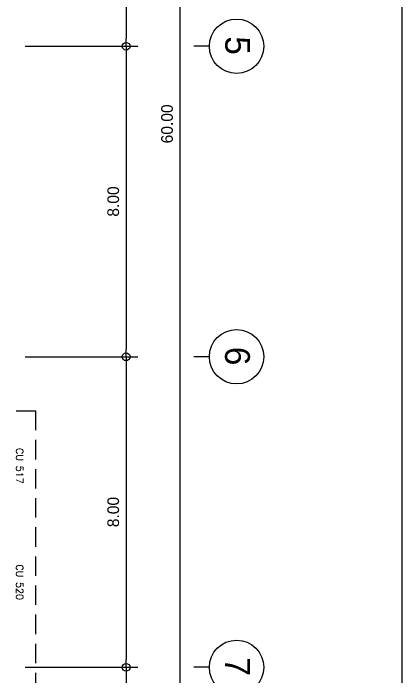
# Model space of a CAD drawing. Header units: millimetres. Extents: x -398 to 816, y -1 to 208.
# Drawn here: x 545.85 to 555.85, y 152.34 to 169.43 of the extents above; entities that cross this region are included whole.
import ezdxf
from ezdxf.enums import TextEntityAlignment as Align

# ---------------------------------------------------------------- set-up
doc = ezdxf.new("R2010")
doc.units = ezdxf.units.MM
doc.linetypes.add('DASHED', pattern=[0.75, 0.5, -0.25])
for name, color, linetype in [('AA_Dim', 6, 'Continuous'), ('AA_Dim2', 6, 'Continuous'), ('AA_FD', 6, 'Continuous'), ('AC FCU', 221, 'Continuous'), ('AC LINE', 171, 'Continuous')]:
    doc.layers.add(name, color=color, linetype=linetype)
doc.styles.add('E140', font='vit-s.shx', dxfattribs={"height": 3.2})
doc.styles.add('Romans', font='romans.shx')
doc.styles.get("Standard").update_dxf_attribs({"font": 'vit-s.shx'})
doc.dimstyles.new('overall', dxfattribs={"dimtxt": 0.25, "dimasz": 0.15, "dimexe": 0.3, "dimexo": 0.3, "dimgap": 0.18, "dimtad": 1, "dimzin": 0, "dimdsep": 46, "dimtxsty": 'Standard', "dimblk": 'ORIGIN', "dimcen": 0.015, "dimclrd": 256, "dimclre": 256, "dimclrt": 2, "dimadec": 0, "dimazin": 0, "dimtfac": 1, "dimtofl": 0, "dimtmove": 0, "dimatfit": 3, "dimldrblk": 'OPEN90', "dimfxl": 0, "dimtolj": 1, "dimtzin": 0, "dimarcsym": 0})

# ---------------------------------------------------------------- blocks, each defined once
blk = doc.blocks.new('GRD-2')
at = {"layer": 'AA_Dim', "color": 1}
blk.add_line((0, -10.99), (0, -12.981), dxfattribs=at)
blk.add_circle((0, -7.49), 3.5, dxfattribs=at)
at = {"layer": 'AA_Dim', "color": 3, "style": 'E140'}
blk.add_attdef('GRID', text='', height=3.2, dxfattribs=at).set_placement((-0.086, -7.369), align=Align.MIDDLE)
blk = doc.blocks.new('_Origin')
at = {"layer": 'AA_Dim2', "color": 0, "lineweight": -2}
blk.add_line((0, 0), (-1, 0), dxfattribs=at)
blk.add_circle((0, 0), 0.5, dxfattribs=at)
blk = doc.blocks.new('*D236')
at = {"layer": 'AA_Dim', "color": 9, "lineweight": -2}
for p, q in [((549.059, 196.585), (550.444, 196.585)), ((550.144, 196.385), (550.144, 136.785)), ((549.059, 136.585), (550.444, 136.585))]:
    blk.add_line(p, q, dxfattribs=at)
at = {"layer": 'Defpoints', "color": 0}
for p in [(548.759, 196.585), (548.759, 136.585), (550.144, 136.585)]:
    blk.add_point(p, dxfattribs=at)
at = {"layer": 'AA_Dim', "color": 9, "lineweight": -2, "xscale": 0.2, "yscale": 0.2, "zscale": 0.2}
for p, rotation in [((550.144, 196.585), 90), ((550.144, 136.585), 270)]:
    blk.add_blockref('_Origin', p, dxfattribs=dict(at, rotation=rotation))
at = {"layer": 'AA_Dim', "color": 2, "insert": (549.814, 166.585), "char_height": 0.3, "attachment_point": 5, "rotation": 90}
blk.add_mtext('\\A1;60.00', dxfattribs=at)
blk = doc.blocks.new('_Open90')
at = {"layer": 'AA_Dim2', "color": 0, "lineweight": -2}
for p, q in [((0, 0), (-1, 0)), ((-0.5, 0.5), (0, 0)), ((0, 0), (-0.5, -0.5))]:
    blk.add_line(p, q, dxfattribs=at)
blk = doc.blocks.new('*D237')
at = {"layer": 'AA_Dim', "color": 9, "lineweight": -2}
for p, q in [((546.457, 152.585), (549.059, 152.585)), ((548.759, 152.385), (548.759, 144.785)), ((546.157, 144.585), (549.059, 144.585))]:
    blk.add_line(p, q, dxfattribs=at)
at = {"layer": 'Defpoints', "color": 0}
for p in [(546.157, 152.585), (545.857, 144.585), (548.759, 144.585)]:
    blk.add_point(p, dxfattribs=at)
at = {"layer": 'AA_Dim', "color": 9, "lineweight": -2, "xscale": 0.2, "yscale": 0.2, "zscale": 0.2}
for p, rotation in [((548.759, 152.585), 90), ((548.759, 144.585), 270)]:
    blk.add_blockref('_Origin', p, dxfattribs=dict(at, rotation=rotation))
at = {"layer": 'AA_Dim', "color": 2, "insert": (548.429, 148.585), "char_height": 0.3, "attachment_point": 5, "rotation": 90}
blk.add_mtext('\\A1;8.00', dxfattribs=at)
blk = doc.blocks.new('*D240')
at = {"layer": 'AA_Dim', "color": 9, "lineweight": -2}
for p, q in [((546.157, 174.585), (549.059, 174.585)), ((548.759, 174.385), (548.759, 168.785)), ((546.157, 168.585), (549.059, 168.585))]:
    blk.add_line(p, q, dxfattribs=at)
at = {"layer": 'Defpoints', "color": 0}
for p in [(545.857, 174.585), (545.857, 168.585), (548.759, 168.585)]:
    blk.add_point(p, dxfattribs=at)
at = {"layer": 'AA_Dim', "color": 9, "lineweight": -2, "xscale": 0.2, "yscale": 0.2, "zscale": 0.2}
for p, rotation in [((548.759, 174.585), 90), ((548.759, 168.585), 270)]:
    blk.add_blockref('_Origin', p, dxfattribs=dict(at, rotation=rotation))
at = {"layer": 'AA_Dim', "color": 2, "insert": (548.429, 171.585), "char_height": 0.3, "attachment_point": 5, "rotation": 90}
blk.add_mtext('\\A1;6.00', dxfattribs=at)
blk = doc.blocks.new('*D243')
at = {"layer": 'AA_Dim', "color": 9, "lineweight": -2}
for p, q in [((546.157, 168.585), (549.059, 168.585)), ((548.759, 168.385), (548.759, 160.785)), ((546.157, 160.585), (549.059, 160.585))]:
    blk.add_line(p, q, dxfattribs=at)
at = {"layer": 'Defpoints', "color": 0}
for p in [(545.857, 168.585), (545.857, 160.585), (548.759, 160.585)]:
    blk.add_point(p, dxfattribs=at)
at = {"layer": 'AA_Dim', "color": 9, "lineweight": -2, "xscale": 0.2, "yscale": 0.2, "zscale": 0.2}
for p, rotation in [((548.759, 168.585), 90), ((548.759, 160.585), 270)]:
    blk.add_blockref('_Origin', p, dxfattribs=dict(at, rotation=rotation))
at = {"layer": 'AA_Dim', "color": 2, "insert": (548.429, 164.585), "char_height": 0.3, "attachment_point": 5, "rotation": 90}
blk.add_mtext('\\A1;8.00', dxfattribs=at)
blk = doc.blocks.new('*D244')
at = {"layer": 'AA_Dim', "color": 9, "lineweight": -2}
for p, q in [((546.157, 160.585), (549.059, 160.585)), ((548.759, 160.385), (548.759, 152.785)), ((546.157, 152.585), (549.059, 152.585))]:
    blk.add_line(p, q, dxfattribs=at)
at = {"layer": 'Defpoints', "color": 0}
for p in [(545.857, 160.585), (545.857, 152.585), (548.759, 152.585)]:
    blk.add_point(p, dxfattribs=at)
at = {"layer": 'AA_Dim', "color": 9, "lineweight": -2, "xscale": 0.2, "yscale": 0.2, "zscale": 0.2}
for p, rotation in [((548.759, 160.585), 90), ((548.759, 152.585), 270)]:
    blk.add_blockref('_Origin', p, dxfattribs=dict(at, rotation=rotation))
at = {"layer": 'AA_Dim', "color": 2, "insert": (548.429, 156.585), "char_height": 0.3, "attachment_point": 5, "rotation": 90}
blk.add_mtext('\\A1;8.00', dxfattribs=at)

msp = doc.modelspace()

# ---------------------------------------------------------------- linework, layer by layer
at = {"layer": 'AC FCU', "color": 8}
msp.add_lwpolyline([(555.855, 208.191), (555.855, 130.751), (499.777, 130.751), (499.777, 208.191)], close=True, dxfattribs=at)
at = {"layer": 'AC LINE', "color": 2, "linetype": 'DASHED'}
msp.add_lwpolyline([(546.426, 159.192), (546.426, 145.477), (544.426, 145.477), (544.426, 159.192)], close=True, dxfattribs=at)

# ---------------------------------------------------------------- block references
at = {"layer": 'AA_FD', "xscale": 0.2000000000000455, "yscale": 0.2000000000000455, "zscale": 0.2, "rotation": 270}
for p, values in [((553.1, 168.585), {'GRID': '5'}), ((553.1, 160.585), {'GRID': '6'}), ((553.1, 152.585), {'GRID': '7'})]:
    msp.add_blockref('GRD-2', p, dxfattribs=at).add_auto_attribs(values)

# ---------------------------------------------------------------- texts
at = {"layer": 'AC FCU', "style": 'Romans'}
for s, p in [('CU 517', (545.926, 158.235)), ('CU 520', (545.926, 155.235))]:
    msp.add_text(s, height=0.18, rotation=270, dxfattribs=at).set_placement(p)

# ---------------------------------------------------------------- dimensions: what is measured, and where the dimension line sits
at = {"layer": 'AA_Dim'}
for base, p1, p2, picture, middle in [((550.144, 136.585), (548.759, 196.585), (548.759, 136.585), '*D236', (549.814, 166.585)), ((548.759, 168.585), (545.857, 174.585), (545.857, 168.585), '*D240', (548.429, 171.585)), ((548.759, 160.585), (545.857, 168.585), (545.857, 160.585), '*D243', (548.429, 164.585)), ((548.759, 152.585), (545.857, 160.585), (545.857, 152.585), '*D244', (548.429, 156.585)), ((548.759, 144.585), (546.157, 152.585), (545.857, 144.585), '*D237', (548.429, 148.585))]:
    dim = msp.add_linear_dim(base=base, p1=p1, p2=p2, angle=270, dimstyle='overall', override={"dimtxt": 0.3, "dimasz": 0.2, "dimclrd": 9, "dimclre": 9}, dxfattribs=at)
    dim.commit()
    dim.dimension.update_dxf_attribs({"geometry": picture, "text_midpoint": middle})

doc.saveas('drawing.dxf')
